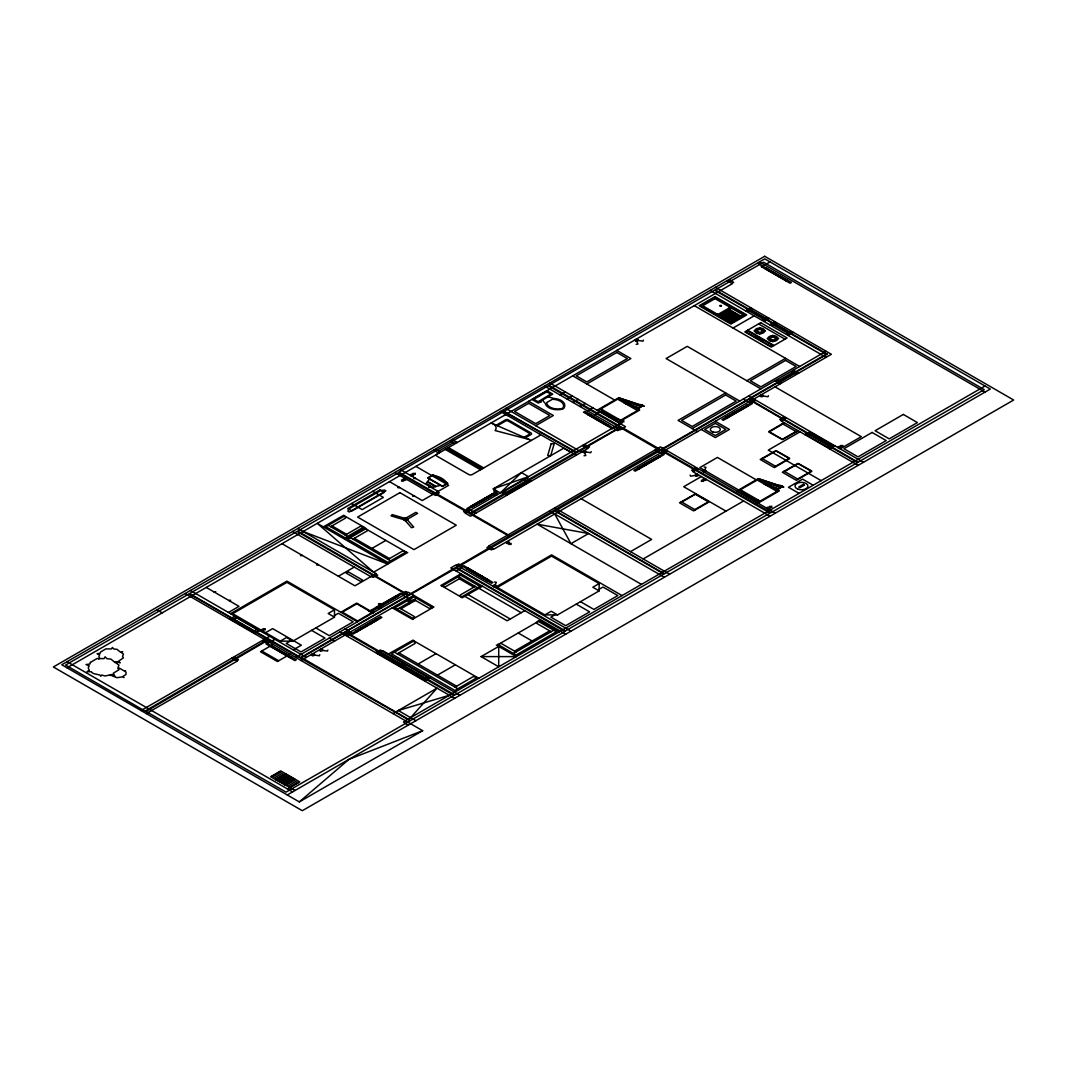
<?xml version="1.0" encoding="UTF-8"?>
<svg xmlns="http://www.w3.org/2000/svg" width="1067" height="1067" viewBox="0 0 1067 1067"><rect width="100%" height="100%" fill="white"/><g stroke="black" fill="none" stroke-linecap="round" stroke-linejoin="round"><path stroke-width="1.5" d="M263.509 629.223L264.723 629.223M264.709 629.397L263.522 629.397M319.78 654.725L319.3 655.778L314.565 655.045M327.889 650.043L327.396 651.097L322.661 650.363M415.09 599.707L414.61 600.748L409.875 600.027M495.061 585.023L496.328 582.302L494.501 582.022M591.198 451.621L590.718 452.675L585.983 451.955M643.414 340.106L642.934 341.16L638.199 340.44M704.713 470L705.967 467.279L704.153 466.999M768.467 395.684L767.987 396.737L763.252 396.004M364.847 527.805L363.66 527.125L345.108 537.835L325.902 526.751L344.548 515.961L343.721 515.268L323.341 526.858M478.696 678.319L477.162 677.585L454.902 690.442L391.496 653.858L413.863 640.907L413.062 640.107L388.428 653.991M482.511 586.223L462.131 597.813L461.304 597.12L479.95 586.33L460.744 575.246L442.191 585.956L440.858 585.53L460.944 573.766M708.875 502.01L693.617 510.92L679.519 502.784L695.284 493.928L708.888 501.557M768.867 431.575L784.152 422.639M789.567 458.69L774.295 467.599L760.197 459.464L775.976 450.607L789.58 458.223M811.667 471.441L796.395 480.363L782.311 472.228L798.076 463.371L811.68 470.987M429.614 479.11L426.2 483.364L432.989 487.286L440.431 485.298M410.622 717.651L437.043 688.148L393.003 713.583M780.684 487.659L781.311 487.032L758.864 479.55L758.25 480.177L780.684 487.659L778.43 489.193L765.212 484.551M118.677 668.796L119.104 667.982L124.132 670.89L125.573 670.73L124.652 671.116L126.013 672.157L126.013 674.477L123.145 676.238L123.959 677.612L122.438 676.865L116.957 677.705L113.996 676.545A2.494 1.44 0 0 1 112.288 675.478L110.034 675.411L111.115 674.597M287.276 794.955L990.309 389.068L764.772 258.868L61.753 664.754L299.307 801.904L348.949 759.357L422.639 730.695L185.084 593.545M641.134 406.807L638.853 408.328L625.622 403.686M719.945 305.469L721.439 305.469M640.787 406.674L638.786 407.981L624.208 402.913M780.377 487.539L778.363 488.846L763.799 483.764M721.359 306.242L719.958 306.202M456.609 565.163L458.717 563.936L480.563 576.967M460.837 567.604L464.012 565.777L481.977 576.14M727.667 280.981L729.775 279.754L733.656 282.408L731.895 283.422M760.091 262.255L757.97 263.482L791.447 282.408L790.047 283.222L779.47 277.113M434.456 450.594L436.563 449.367L440.084 451.408L437.977 452.621M452.781 440.017L450.661 441.231L454.182 443.272L456.303 442.045M439.204 450.901L453.302 442.752M764.319 264.696L761.144 266.537L779.11 276.913M67.034 667.795L732.349 283.689L727.067 280.634M761.598 266.803L770.054 261.922M765.372 268.977L766.786 268.164M496.235 425.213L505.491 419.865A1.987 1.147 0 0 1 508.305 419.865L530.953 432.935A1.987 1.147 0 0 1 530.953 434.562L525.284 437.83M401.525 481.15L403.633 479.923M413.196 474.415L415.303 473.188M497.449 425.733L505.491 421.078A1.987 1.147 0 0 1 508.305 421.078L528.832 432.935A1.987 1.147 0 0 1 528.832 434.562L524.07 437.31M213.813 591.812L215.721 591.705L214.667 592.305M398.871 487.072L397.831 487.672L399.738 487.566M414.73 477.909L413.689 478.523L415.597 478.416M330.677 526.685L345.241 518.269A1.56 0.894 0 0 0 345.241 517.002L344.014 516.295M560.028 394.963L565.31 391.909M586.81 383.987L630.864 358.552L616.766 350.416M567.07 399.031L572.352 395.99M779.297 276.806L779.644 277.007M780.35 276.193L780.697 276.406M301.574 555L300.521 555.6L302.428 555.494M718.224 314.712A1.494 0.867 0 0 0 720.332 314.712L730.548 308.816A1.494 0.867 0 0 0 730.548 307.589M228.751 600.441L230.659 600.334L229.605 600.934M572.952 402.432L578.247 399.378M345.215 535.087L359.792 526.671A1.56 0.894 0 0 1 361.98 526.671L363.22 527.378M785.805 280.781L787.219 279.967M413.809 495.688L412.769 496.302L414.676 496.195M429.668 486.539L428.614 487.139L430.535 487.032M535.714 425.693L553.333 415.516L528.672 401.285M344.908 539.315L364.927 527.765M366.221 528.512L347.709 539.195L387.935 562.429L406.447 551.746M580.008 406.5L585.29 403.446M745.62 310.87L750.901 307.816M352.91 539.128L367.075 530.953A1.694 0.974 0 0 0 367.075 529.565M228.431 612.458L239.008 606.363L206.238 587.437M230.552 613.685L286.93 581.128L357.405 621.821M317.593 564.243L316.539 564.856L318.446 564.75M587.57 410.875L592.852 407.821M733.056 328.036L754.196 315.832M229.578 619.233L234.86 616.179M405.873 518.109L415.837 512.36L417.597 513.374L407.647 519.109M231.872 619.94L232.926 619.327L254.066 631.531L253.012 632.144M587.69 414.61L589.104 413.796M233.273 619.527L236.447 617.7M597.053 410.248L618.553 397.831L639.693 410.035L618.193 422.452M597.76 410.648L619.26 398.244M235.394 621.968L236.447 621.367M602.562 409.888L601.495 410.515L617.7 419.865L618.767 419.251M594.612 414.943L599.907 411.889M594.212 418.171L594.572 418.371M595.279 417.557L595.626 417.757M746.246 331.664L747.3 331.05M763.932 321.447L769.227 318.393M371.956 548.425L385.841 540.409M769.787 324.821L775.069 321.767M338.372 576.247L354.231 567.097M493.247 488.873L528.485 476.669L521.43 472.601L500.29 492.941L493.247 488.873L563.723 448.18L570.738 452.235M249.491 630.117L250.545 629.503M608.137 426.4L609.55 425.586M253.719 631.331L256.894 629.503M484.791 498.222L466.826 508.599L470 510.426L465.772 512.88L463.665 511.653L486.205 499.036M485.152 498.022L495.728 491.914L497.129 492.727L486.565 498.836M491.674 494.461L471.227 506.265L491.807 494.541M617.5 422.039L638.986 409.635M472.147 506.785L492.581 494.995L472.294 506.865M254.239 633.465L259.534 630.41M621.781 421.972L623.902 420.745M263.056 629.903L265.176 628.676M620.287 423.666L465.239 513.174L470.52 516.228L587.877 448.487L582.582 445.432M501.93 492.607L526.591 478.363M583.142 445.753L584.903 444.726L589.491 446.966L587.37 448.193M615.539 427.013L612.365 428.854L594.386 418.477M388.041 559.415L402.219 551.252A1.694 0.974 0 0 1 404.606 551.252M264.523 633.305L272.632 628.623L301.347 645.202L293.238 649.883M506.158 495.048L530.819 480.804M619.767 429.454L617.66 430.681L584.876 411.355L583.462 412.169L594.039 418.264M407.727 552.493L373.623 572.179L317.312 523.39L387.788 564.083L303.135 531.486M788.113 335.411L793.395 332.357M771.614 346.308L772.668 345.695M141.044 710.529L269.658 636.265M146.326 713.583L237.247 661.087L231.952 658.032M269.658 642.374L274.953 639.32M273.192 644.415L260.508 651.737L277.42 661.5L290.104 654.178M270.258 646.375L271.672 645.562M280.234 641.147L286.583 637.492L292.918 641.147L334.505 617.139L334.505 609.817L286.93 582.355L232.659 613.685L280.234 641.147L292.918 641.147M334.505 609.817L328.156 613.485L334.505 617.139M290.104 641.147L286.223 643.388L301.027 651.937L324.982 638.093L311.591 630.37M334.505 615.512L338.372 613.272L353.177 621.821L329.223 635.652L315.832 627.929M340.84 612.258L356.698 603.108L373.263 612.671M725.653 392.936L678.078 420.398L697.471 431.588M746.807 380.732L785.565 358.352M284.182 654.218L284.529 654.418M285.236 653.604L285.596 653.804M368.822 611.431L370.943 610.204M382.253 603.815L371.676 609.924L373.09 610.737L383.667 604.629M382.6 603.615L400.578 593.239L403.753 595.066L407.967 592.625L405.86 591.398L384.013 604.429M376.091 607.576L396.671 595.866M376.998 608.11L397.578 596.386M290.704 658.179L292.105 657.365M295.746 657.432L408.501 592.318L433.869 607.043L432.548 607.563L413.996 596.853L394.777 607.937L413.436 618.727L412.609 619.42L392.229 607.83M692.176 428.547L826.085 351.23M775.882 381.239L778.003 380.012L781.524 382.053L779.403 383.266M794.208 370.649L792.101 371.876L795.622 373.903L797.729 372.69M778.883 380.519L792.981 372.383M780.644 381.533L794.742 373.397M301.027 660.473L413.796 595.373M456.076 570.965L461.357 567.911M369.569 622.941L347.722 635.959L345.601 634.745L349.843 632.304L353.004 634.131L370.969 623.755M369.916 622.741L380.492 616.633L381.906 617.446L371.329 623.555M644.428 464.252L633.865 470.347L635.265 471.161L645.842 465.065M644.788 464.038L667.328 451.421L665.221 450.207L660.993 452.648L664.167 454.489L646.189 464.852M732.536 413.382L721.959 419.491L723.373 420.305L733.936 414.196M732.882 413.182L755.436 400.565L753.315 399.351L749.087 401.792L752.262 403.619L734.296 413.996M356.005 630.97L376.584 619.26M638.266 468.013L658.846 456.289M726.36 417.144L746.94 405.433M356.912 631.504L377.491 619.794M639.186 468.546L659.766 456.823M727.281 417.677L747.86 405.953M508.986 544.543L511.093 543.316M397.217 609.35L416.423 598.254M466.826 569.031L468.24 568.218M400.899 608.777L415.45 600.388M460.637 577.994L446.059 586.41A1.56 0.894 0 0 1 443.872 586.41L442.632 585.703M480.75 576.86L481.097 577.06M481.804 576.247L482.151 576.447M412.889 618.393L414.129 617.686A1.56 0.894 0 0 0 414.129 616.419L399.551 608.003M432.095 607.31L430.868 608.017A1.56 0.894 0 0 1 428.667 608.017L414.089 599.601M413.449 618.753L432.722 607.63M475.175 586.397L460.611 594.812A1.56 0.894 0 0 0 460.611 596.08L461.838 596.786M487.259 580.821L488.673 580.008M377.491 653.764L382.786 650.71L459.957 695.271M698.165 468.626L692.883 471.681L770.054 516.228M786.272 417.757L780.977 420.811L858.161 465.372M495.195 587.437L551.572 554.88L622.061 595.573M769.707 431.588L782.925 423.959M701.339 476.562L683.72 486.725L726.013 511.146M397.217 653.778L414.703 643.681A1.867 1.08 0 0 0 414.703 642.161L413.222 641.307M701.339 481.444L703.46 480.217M782.751 439.124L795.955 431.495M798.249 430.775L782.484 439.631L768.88 432.042M800.01 431.802L768.293 450.114L821.15 480.63M681.8 502.077L695.017 494.448M400.578 665.261L403.753 663.434M399.872 666.075L400.925 665.461L378.732 652.644L377.665 653.257L425.24 680.719M401.285 666.888L402.339 666.275L424.533 679.092L423.479 679.706M402.686 666.475L405.86 664.648M762.492 458.743L775.709 451.114M804.971 434.656L810.253 431.602M811.48 432.922L810.427 433.535L831.566 445.753L832.633 445.139M807.612 435.576L810.787 433.749M418.157 663.981L436.043 653.658M813.948 435.576L815.015 434.963M694.844 509.599L708.061 501.97M524.791 610.631L507.172 620.807L464.892 596.386M775.536 466.279L788.74 458.65M630.517 551.626L651.657 539.422L581.182 498.729M758.837 479.096L737.337 491.514L736.643 491.1L758.13 478.696L779.283 490.9L757.783 503.317L757.077 502.904L778.577 490.5M742.139 490.753L741.072 491.367L757.29 500.73L758.357 500.116M828.045 443.712L829.112 443.098M424.186 678.892L427.36 677.065M784.592 471.507L797.809 463.878M828.045 447.38L831.22 445.539M424.719 681.026L430.001 677.972M437.47 675.131L455.356 664.794M829.633 448.9L834.914 445.846M544.877 614.899L551.226 611.244L557.561 614.899L599.147 590.891L599.147 583.569L551.572 556.107L497.302 587.437L544.877 614.899L557.561 614.899M599.147 583.569L592.812 587.237L599.147 590.891M643.201 558.961L743.632 500.97M498.102 644.588L538.355 621.367M840.796 446.606L842.903 445.379M840.156 448.874L861.296 436.656L774.989 386.841M481.097 656.605L498.716 646.442L498.716 666.782L481.097 656.605L516.335 656.605L496.328 645.055M554.747 614.899L550.865 617.139L565.67 625.689L589.638 611.858L576.247 604.122M599.147 589.264L603.028 587.037L617.82 595.573L593.866 609.417L580.475 601.681M275.659 779.697L285.796 773.842M797.636 479.043L810.853 471.414M514.534 651.137L549.678 630.85M284.529 784.832L294.679 778.963M455.035 687.135L472.508 677.038A1.867 1.08 0 0 1 475.148 677.038L476.629 677.892M513.454 653.457L553.706 630.237M769.76 507.399L771.868 506.171M405.34 720.705L985.014 386.027M287.49 788.98L299.76 781.898L280.728 770.908L270.578 776.776L295.106 790.447M405.54 720.825L403.433 722.039L408.087 725.213M299.307 801.904L422.639 730.695M98.617 658.979L99.711 658.406L98.858 656.325L99.644 654.765L97.097 653.698L100.165 653.284L100.618 651.977L105.846 648.883L111.501 648.949L112.368 647.469L113.889 649.029L116.97 649.31L120.411 652.124L122.732 651.87L121.265 652.484L123.425 654.151L122.518 656.632L123.439 657.859L118.61 661.18L120.144 662.887L117.717 661.673L115.076 662.073M449.38 695.271L398.284 710.529L415.903 720.705M408.221 603.682L410.035 603.402L408.768 600.668M636.159 344.308L637.986 344.027L636.732 341.293M584.022 455.769L585.836 455.489L584.583 452.755M495.622 490.34L493.794 490.62L495.061 493.354M695.337 475.415L690.602 476.149L690.109 475.095M380.305 603.522L378.492 603.802L379.745 606.536M753.969 330.89L755.996 330.89M763.438 330.89L765.466 330.89M755.636 336.679L756.703 336.679M755.636 336.852L756.703 336.852M767.186 338.519L769.214 338.519M776.656 338.519L778.683 338.519M762.225 340.493L763.292 340.493M762.225 340.666L763.292 340.666M528.979 439.444L495.115 430.561A10.123 5.842 0 0 0 491.1 422.972L531.299 440.444M548.118 396.791L553.84 398.444A12.324 7.109 0 0 1 563.803 408.288A4.055 2.334 0 0 1 562.296 409.154A12.324 7.109 0 0 1 545.25 403.406L542.383 400.098M404.486 518.255A2.134 1.227 0 0 0 404.486 520.389A2.134 1.227 0 0 0 407.687 519.322A2.134 1.227 0 0 0 404.486 518.255L392.176 514.614L391.042 515.894L403.459 519.549M504.037 411.328L576.38 452.088L619.98 427.2L548.251 385.787L398.845 472.161L470.387 513L575.713 452.355L503.891 411.569M759.491 261.922L985.014 392.123M766.466 268.351L786.899 280.141M765.546 268.871L786.126 280.594M715.437 287.343L831.38 354.284L493.781 549.185L488.499 546.144L660.46 446.86L775.349 513.174M750.021 308.323L752.128 309.55L748.607 311.577L746.5 310.364M768.347 318.913L766.226 317.686L762.705 319.727L764.812 320.94M774.189 322.287L776.296 323.501L772.775 325.542L770.667 324.315M792.514 332.864L790.394 331.637L786.872 333.678L788.993 334.891M751.248 310.057L765.346 318.193M775.416 324.008L789.513 332.144M749.487 311.071L763.585 319.206M773.655 325.035L787.753 333.171M710.155 290.397L826.085 357.338M758.57 323.928L785.005 339.186M729.321 309.523L741.138 316.352M728.974 309.723L740.791 316.552M727.801 310.404L739.618 317.219M727.454 310.604L739.271 317.433M726.4 311.217L738.217 318.033M726.04 311.417L737.857 318.246M724.92 312.071L736.737 318.9M724.56 312.271L736.377 319.1M723.506 312.884L735.323 319.713M723.159 313.084L734.963 319.913M722.092 313.698L733.909 320.527M721.745 313.898L733.562 320.727M720.692 314.512L732.496 321.34M747.647 330.236L774.082 345.495M720.332 314.712L732.149 321.54M748.007 331.05L772.668 345.295M757.677 337.065L762.185 339.666M756.676 337.639L761.184 340.24M746.246 332.064L770.908 346.308M694.297 305.655L799.663 366.488M793.328 370.142L798.609 373.197M775.002 380.719L780.284 383.773M760.891 388.868L687.241 346.348L666.101 358.552L739.751 401.072M840.796 445.379L842.903 446.606M748.567 395.99L863.443 462.318M809.72 431.908L834.394 446.153M805.492 434.349L830.166 448.593M743.272 399.045L748.567 402.099M782.391 423.666L796.489 431.802M746.62 405.247L748.034 406.06M769.707 432.002L782.044 439.124M733.056 413.289L732.709 413.489M734.109 413.889L733.763 414.103M726.187 417.05L727.601 417.864M776.416 451.114L788.74 458.236M798.516 463.878L810.853 471M715.303 421.292L729.401 429.441L715.303 437.577L701.206 429.441M813.161 485.245L802.597 479.136L788.5 487.272L799.063 493.381M761.958 458.45L776.056 466.586M784.072 471.201L798.169 479.35M617.673 399.138L637.412 410.528M757.263 479.99L776.989 491.394M756.196 479.817L717.437 457.436L699.819 467.599L738.577 489.98M572.726 375.851L614.672 400.072M621.781 420.745L623.902 421.972M769.76 506.171L771.868 507.399M600.801 408.874L620.541 420.265M740.378 489.74L760.117 501.13M598.467 410.248L618.193 421.638M598.107 410.448L617.846 421.838M738.044 491.1L757.783 502.504M737.697 491.313L757.423 502.704M549.812 382.973L625.582 426.707L620.287 429.761L544.53 386.027M655.178 449.901L660.46 452.955M588.784 413.969L609.23 425.773M587.877 414.503L608.457 426.226M701.339 480.217L703.46 481.444M658.526 456.116L659.94 456.929M540.235 401.339L541.316 401.966L538.448 402.793L539.515 401.752M644.961 464.145L644.601 464.345M646.015 464.759L645.668 464.959M695.724 494.448L708.061 501.57M638.093 467.906L639.493 468.72M681.279 501.77L695.377 509.906M505.771 408.394L581.528 452.141M500.476 411.449L576.247 455.196M526.071 478.056L531.353 481.11M529.059 481.831L528.005 481.217L506.865 493.421L507.919 494.034M524.484 479.59L527.658 481.417M451.901 439.497L457.183 442.552M524.484 483.244L525.538 483.858M554.747 507.892L669.623 574.219M448.447 447.593L483.684 467.946M447.393 448.207L482.631 468.56M446.326 448.82L481.564 469.16M445.272 449.434L480.51 469.773M549.465 510.946L664.341 577.26M510.386 491.38L511.44 491.994M433.575 450.087L438.857 453.128M504.037 491.38L507.212 493.221M501.397 492.3L506.678 495.355M491.487 494.354L492.901 495.168M641.44 584.383L537.128 524.164L588.584 533.527L570.952 543.69L554.747 513.987M485.325 498.129L484.978 498.329M486.379 498.729L486.032 498.943M415.903 466.386L448.673 485.312L422.252 500.57L389.482 481.644M471.054 506.158L472.468 506.972M413.196 473.188L415.303 474.415M427.64 481.524L436.163 486.445M427.36 481.871L435.563 486.605M400.045 469.44L438.11 491.407M470.52 510.133L475.815 513.174M394.763 472.494L432.815 494.461M401.525 479.923L403.633 481.15M508.986 543.316L511.093 544.543M372.77 491.287L383.346 497.395L362.193 509.599L351.63 503.491M482.337 576.353L492.901 582.449L491.487 583.262L480.924 577.167M488.499 580.115L468.053 568.311L488.353 580.195M467.146 568.844L487.579 580.648M466.999 568.924L487.446 580.728M570.952 631.184L456.076 564.856L450.794 567.911L565.67 634.238M539.155 620.34L559.161 631.904M537.861 621.087L556.374 631.771L516.121 655.005L497.622 644.308M478.923 588.29L521.203 612.698M458.303 576.647L477.509 587.744M459.29 578.781L473.828 587.17M551.159 631.704L537.008 623.528A1.694 0.974 0 0 1 537.008 622.141M344.561 515.935L363.834 527.058M365.728 528.792L405.967 552.026M467.973 594.612L510.266 619.02M442.005 586.023L461.277 597.147M354.391 538.275L389.522 558.575M518.229 632.984L532.113 641M332.024 525.911L346.562 534.3M350.363 537.648L390.589 560.895M328.343 525.337L347.549 536.434M516.015 651.99L501.85 643.814A1.694 0.974 0 0 0 499.449 643.814M297.853 528.432L376.091 573.606L354.938 585.81L281.995 543.69M292.571 531.486L370.796 576.66M403.219 595.373L408.501 598.427M396.35 595.679L397.751 596.493M382.786 603.709L382.426 603.922M383.84 604.322L383.48 604.522M375.904 607.483L377.318 608.297M376.264 619.073L377.665 619.887M413.783 640.814L477.376 677.505M370.089 622.835L369.742 623.048M371.156 623.448L370.796 623.648M398.845 652.844L456.649 686.201M394.417 652.164L457.836 688.762M355.818 630.877L357.232 631.691M345.068 628.943L350.363 631.997M429.467 678.279L380.466 650.016L375.891 652.257L377.998 653.471M339.786 631.997L454.662 698.325M329.223 638.093L334.505 641.147M263.056 628.676L265.176 629.903M190.379 590.491L306.309 657.432M234.34 616.486L259.001 630.717M230.112 618.927L254.773 633.158M271.351 645.748L291.798 657.552M270.444 646.282L291.011 657.992M284.009 654.311L266.03 643.934L269.204 642.107L264.976 639.667L262.869 640.88L296.333 659.806L294.932 660.62L284.356 654.511M261.775 651.003L278.687 660.766M156.902 609.817L162.184 612.871M285.423 774.055L294.465 779.083M284.315 774.695L293.372 779.724M279.034 771.881L298.066 782.871M283.902 774.935L292.785 780.07M283.729 775.042L292.611 780.164M282.795 775.576L291.678 780.697M282.635 775.669L291.504 780.804M277.34 772.868L296.373 783.845M282.208 775.922L291.091 781.044M282.035 776.016L290.918 781.137M281.114 776.549L289.984 781.684M275.659 773.842L294.679 784.832M280.514 776.896L289.397 782.018M280.341 776.989L289.224 782.111M279.421 777.523L288.303 782.658M279.247 777.63L288.13 782.751M273.966 774.815L292.985 785.805M278.82 777.87L287.703 782.991M278.66 777.963L287.53 783.098M277.727 778.51L286.61 783.631M277.553 778.603L286.436 783.725M272.272 775.789L291.304 786.779M276.967 778.937L286.009 783.978M275.86 779.577L284.916 784.605M67.034 661.7L292.571 791.901M407.421 519.922L413.716 527.045L411.489 527.698L405.167 520.536M772.935 335.198L772.935 336.372M772.935 340.68L772.935 341.84M759.717 327.569L759.717 328.743M759.717 333.037L759.717 334.211M639.44 404.593A4.161 2.401 0 0 1 643.588 405.98L643.174 405.847A3.908 2.254 0 0 0 639.84 404.726M779.017 485.458A4.161 2.401 0 0 1 783.165 486.832M779.43 485.592A3.908 2.254 0 0 1 782.765 486.699M434.429 475.655A19.326 11.163 0 0 1 446.313 482.511M729.148 306.776A1.494 0.867 0 0 1 729.148 308.003L718.918 313.898A1.494 0.867 0 0 1 716.811 313.898M539.248 433.829A2.494 1.44 0 0 1 539.248 435.87L472.294 474.522A2.494 1.44 0 0 1 468.76 474.522L437.043 456.209A2.494 1.44 0 0 1 437.043 454.182M503.997 415.516A2.494 1.44 0 0 1 507.532 415.516M90.428 662.407L89.868 664.047L86.027 664.554L89.215 665.901L88.228 667.849L89.295 670.463L87.001 671.65L91.482 671.77A5.002 2.881 0 0 0 94.923 673.904L99.978 675.038L100.831 676.225L101.765 675.038L105.033 675.985L111.795 674.544L114.836 676.051L113.222 673.277L118.944 669.769L117.81 668.235L118.93 665.141L116.223 663.047L118.064 662.287L115.169 662.594L110.875 659.086L107.007 658.739L105.113 656.792L104.032 658.632L96.964 658.552L90.428 662.407M404.833 519.296L406.274 519.322L404.846 519.269M533.793 399.418L538.141 401.699L550.959 394.003L546.571 391.909L533.807 399.378M551.199 443.672L547.718 455.449L550.665 455.742L554.146 443.965L551.199 443.672M348.629 509.052L347.909 511.213L349.282 512.013L385.921 490.847L384.56 490.06L380.799 490.473L348.629 509.052M619.02 397.898L644.055 406.247L619.02 397.898M619.287 398.685L618.66 399.311L641.107 406.794L641.734 406.167L619.287 398.685M758.597 478.763L783.631 487.099L758.597 478.763M267.884 639.346L145.059 711.089L65.58 665.034L189.206 593.772L267.884 639.346M268.617 639.787L146.019 711.422L286.023 792.141L410.235 720.772L268.617 639.787M509.159 536.221L408.421 595.026L297.76 531.113L398.351 472.734L509.159 536.221M437.537 491.74L433.309 494.181L435.429 495.408L439.297 492.754L437.537 491.74M375.517 573.926L371.289 576.367L373.063 577.38L377.638 575.14L375.517 573.926M488.993 546.424L486.885 547.651L491.46 549.878L493.221 548.865L488.993 546.424M407.954 595.399L300.774 657.552L189.566 593.572L297.026 531.459L407.954 595.399M695.551 467.693L691.683 470.334L693.443 471.347L697.671 468.906L695.551 467.693M783.658 416.824L779.777 419.464L781.551 420.491L785.765 418.037L783.658 416.824M857.521 462.558L771.108 512.627L661.42 449.927L748.834 399.471L857.521 462.558M764.706 256.293L53.35 666.982L302.294 810.707L1013.65 400.018L764.706 256.293M547.038 390.802L532.006 399.485L537.728 402.793L552.773 394.11L547.038 390.802M528.672 403.313L514.574 411.449L535.714 423.666L549.812 415.516L528.672 403.313M616.766 352.457L576.247 375.851L586.81 381.946L627.343 358.552L616.766 352.457M379.905 489.953L347.735 508.532L351.963 510.973L384.133 492.394L379.905 489.953M715.023 296.599L699.165 305.749L730.882 324.061L746.74 314.912L715.023 296.599M713.97 298.013L701.633 305.135A1.494 0.867 0 0 0 701.633 306.362L729.828 322.634A1.494 0.867 0 0 0 731.935 322.634L744.273 315.512A1.494 0.867 0 0 0 744.273 314.298L716.077 298.013A1.494 0.867 0 0 0 713.97 298.013M713.97 299.24L703.753 305.135A1.494 0.867 0 0 0 703.753 306.362L731.095 322.154L743.432 315.032L716.077 299.24A1.494 0.867 0 0 0 713.97 299.24M552.413 399.271L546.677 402.579A11.47 6.629 0 0 0 560.909 408.848A4.055 2.334 0 0 0 563.269 407.487A11.47 6.629 0 0 0 552.413 399.271M399.898 492.661L357.605 517.082L413.996 549.625L456.276 525.217L399.898 492.661M433.095 474.802L427.667 477.936L442.472 486.485L447.887 483.351L433.095 474.802M433.069 475.082L428.134 477.923L442.432 486.179L447.366 483.338L433.069 475.082M760.691 322.701L744.833 331.864L771.268 347.122L787.113 337.959L760.691 322.701M348.135 571.765L346.015 572.979L360.646 581.435L362.753 580.208L348.135 571.765M620.327 427.534L471.294 513.587L509.839 535.834L658.872 449.794L620.327 427.534M356.791 603.829L342.36 612.151L357.592 620.941L372.023 612.618L356.791 603.829M725.653 394.977L681.613 420.398L692.176 426.507L736.23 401.072L725.653 394.977M785.565 360.393L750.328 380.732L760.891 386.841L796.142 366.488L785.565 360.393M826.271 354.137L660.74 449.727L548.918 385.334L714.597 290.197L826.271 354.137M554.987 511.026L456.556 567.751L565.43 630.93L663.901 573.979L554.987 511.026M345.041 632.478L301.548 657.592L410.515 720.505L454.008 695.391L345.041 632.478M456.223 568.137L345.628 631.864L454.875 694.964L564.883 631.504L456.223 568.137M827.298 354.151L749.287 399.138L858.028 462.224L984.241 389.615L763.625 262.242L715.17 289.904L827.298 354.151M715.303 423.332L704.727 429.441L715.303 435.536L725.867 429.441L715.303 423.332M872.099 432.455L843.917 448.727L858.015 456.876L886.197 440.591L872.099 432.455M903.309 414.436L875.113 430.721L889.211 438.857L917.407 422.585L903.309 414.436M803.358 484.338L798.716 487.019L799.89 487.699L804.531 485.018L803.358 484.338M234.647 657.139L232.526 658.352L236.754 660.806L238.515 659.793L234.647 657.139M660.66 450.314L555.454 510.813L664.368 573.766L770.054 513.094L660.66 450.314M583.636 452.488A1.574 0.907 0 0 0 586.036 451.741A1.574 0.907 0 0 0 583.716 450.914A1.574 0.907 0 0 0 583.636 452.488M407.527 600.561A1.574 0.907 0 0 0 409.928 599.814A1.574 0.907 0 0 0 407.607 599A1.574 0.907 0 0 0 407.527 600.561M320.327 650.91A1.574 0.907 0 0 0 322.714 650.163A1.574 0.907 0 0 0 320.407 649.336A1.574 0.907 0 0 0 320.327 650.91M312.218 655.578A1.574 0.907 0 0 0 314.618 654.845A1.574 0.907 0 0 0 312.298 654.018A1.574 0.907 0 0 0 312.218 655.578M493.848 586.677A1.574 0.907 0 0 0 496.235 585.93A1.574 0.907 0 0 0 493.901 585.116A1.574 0.907 0 0 0 493.848 586.677M494.635 494.995A1.574 0.907 0 0 0 497.035 494.261A1.574 0.907 0 0 0 494.715 493.434A1.574 0.907 0 0 0 494.635 494.995M696.031 475.962A1.574 0.907 0 0 0 698.418 475.215A1.574 0.907 0 0 0 696.097 474.388A1.574 0.907 0 0 0 696.031 475.962M703.486 471.654A1.574 0.907 0 0 0 705.874 470.907A1.574 0.907 0 0 0 703.553 470.094A1.574 0.907 0 0 0 703.486 471.654M760.904 396.551A1.574 0.907 0 0 0 763.305 395.804A1.574 0.907 0 0 0 760.984 394.977A1.574 0.907 0 0 0 760.904 396.551M635.865 340.973A1.574 0.907 0 0 0 638.253 340.226A1.574 0.907 0 0 0 635.932 339.399A1.574 0.907 0 0 0 635.865 340.973M379.318 608.177A1.574 0.907 0 0 0 381.719 607.43A1.574 0.907 0 0 0 379.412 606.603A1.574 0.907 0 0 0 379.318 608.177M757.65 332.864A3.988 2.307 0 0 0 763.705 330.943A3.988 2.307 0 0 0 757.797 328.876A3.988 2.307 0 0 0 757.65 332.864M757.13 333.357A4.988 2.881 0 0 0 764.706 330.957A4.988 2.881 0 0 0 757.317 328.369A4.988 2.881 0 0 0 757.13 333.357M758.477 332.077A2.401 1.387 0 0 0 762.131 330.93A2.401 1.387 0 0 0 758.557 329.676A2.401 1.387 0 0 0 758.477 332.077M771.681 339.706A2.401 1.387 0 0 0 775.336 338.559A2.401 1.387 0 0 0 771.774 337.305A2.401 1.387 0 0 0 771.681 339.706M770.347 340.987A4.988 2.881 0 0 0 777.923 338.586A4.988 2.881 0 0 0 770.534 335.998A4.988 2.881 0 0 0 770.347 340.987M770.867 340.493A3.988 2.307 0 0 0 776.923 338.572A3.988 2.307 0 0 0 771.014 336.505A3.988 2.307 0 0 0 770.867 340.493M797.863 489.153A6.469 3.734 0 0 0 807.932 486.325A6.469 3.734 0 0 0 798.663 482.697A6.469 3.734 0 0 0 797.863 489.153M619.807 423.359A1.574 0.907 0 0 0 622.208 422.612A1.574 0.907 0 0 0 619.887 421.785A1.574 0.907 0 0 0 619.807 423.359M261.082 631.291A1.574 0.907 0 0 0 263.482 630.544A1.574 0.907 0 0 0 261.162 629.73A1.574 0.907 0 0 0 261.082 631.291M767.787 508.786A1.574 0.907 0 0 0 770.187 508.039A1.574 0.907 0 0 0 767.867 507.212A1.574 0.907 0 0 0 767.787 508.786M703.727 480.337A1.574 0.907 0 0 0 706.101 479.576A1.574 0.907 0 0 0 703.767 478.763A1.574 0.907 0 0 0 703.727 480.337M507.118 543.436A1.574 0.907 0 0 0 509.479 542.663A1.574 0.907 0 0 0 507.118 541.863A1.574 0.907 0 0 0 507.118 543.436M411.288 475.842A1.574 0.907 0 0 0 413.689 475.108A1.574 0.907 0 0 0 411.369 474.268A1.574 0.907 0 0 0 411.288 475.842M403.98 480.083A1.574 0.907 0 0 0 406.354 479.31A1.574 0.907 0 0 0 404.02 478.509A1.574 0.907 0 0 0 403.98 480.083M371.276 612.818A1.574 0.907 0 0 0 373.663 612.071A1.574 0.907 0 0 0 371.329 611.244A1.574 0.907 0 0 0 371.276 612.818M838.822 447.993A1.574 0.907 0 0 0 841.209 447.246A1.574 0.907 0 0 0 838.902 446.419A1.574 0.907 0 0 0 838.822 447.993M712.796 431.922A4.988 2.881 0 0 0 720.292 429.454A4.988 2.881 0 0 0 712.823 426.933A4.988 2.881 0 0 0 712.796 431.922"/></g></svg>
